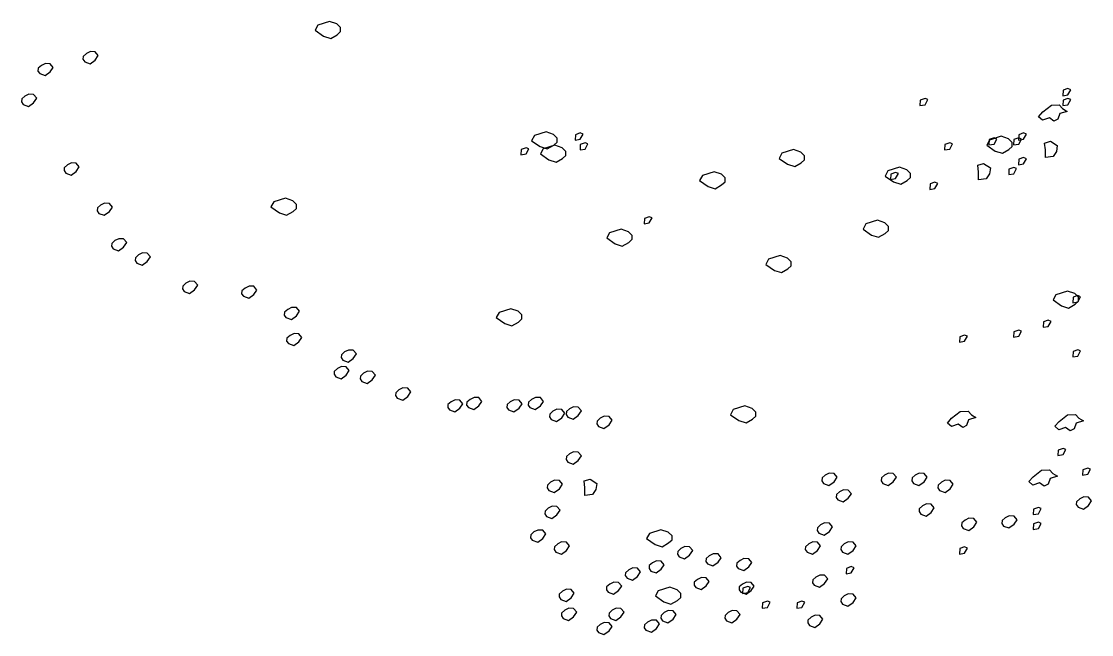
# Model space of a CAD drawing. Header units: millimetres. Extents: x 78 to 127.2, y 151.6 to 179.7.
# Drawn here: x 107.78 to 115.99, y 161.04 to 165.74 of the extents above; entities that cross this region are included whole.
import ezdxf

# ---------------------------------------------------------------- set-up
doc = ezdxf.new("R2010")
doc.units = ezdxf.units.MM
doc.layers.add('arbre', color=250, linetype='Continuous')

# ---------------------------------------------------------------- blocks, each defined once
blk = doc.blocks.new('arbre3')
at = {"layer": 'arbre'}
for points in [[(249.5676, 25.4656), (249.6219, 25.4482), (249.6719, 25.4765), (249.698, 25.5004), (249.698, 25.5308), (249.6697, 25.559), (249.6132, 25.5786), (249.5241, 25.5504), (249.5024, 25.5112)], [(247.734, 25.2693), (247.7753, 25.2541), (247.8145, 25.2823), (247.8384, 25.3171), (247.8145, 25.3453), (247.7775, 25.3475), (247.7471, 25.3323), (247.7232, 25.3106), (247.721, 25.2889)], [(247.3887, 25.1785), (247.43, 25.1633), (247.4691, 25.1915), (247.493, 25.2263), (247.4691, 25.2545), (247.4322, 25.2567), (247.4017, 25.2415), (247.3778, 25.2197), (247.3757, 25.198)], [(255.241, 25.0087), (255.2801, 25.0152), (255.3018, 25.0543), (255.2801, 25.063), (255.2431, 25.05)], [(247.2615, 24.9423), (247.3028, 24.9271), (247.3419, 24.9553), (247.3658, 24.9901), (247.3419, 25.0183), (247.305, 25.0205), (247.2745, 25.0053), (247.2506, 24.9836), (247.2484, 24.9618)], [(254.1444, 24.9331), (254.1836, 24.9396), (254.2053, 24.9787), (254.1836, 24.9874), (254.1466, 24.9744)], [(255.241, 24.9331), (255.2801, 24.9396), (255.3018, 24.9787), (255.2801, 24.9874), (255.2431, 24.9744)], [(255.0872, 24.8841), (255.1524, 24.9363), (255.2132, 24.9384), (255.2393, 24.9102), (255.2741, 24.8885), (255.2176, 24.8711), (255.2024, 24.8276), (255.1719, 24.8124), (255.1372, 24.8385), (255.085, 24.8211), (255.0546, 24.8472)], [(251.2293, 24.6182), (251.2836, 24.6008), (251.3336, 24.629), (251.3597, 24.6529), (251.3597, 24.6834), (251.3314, 24.7116), (251.2749, 24.7311), (251.1858, 24.7029), (251.1641, 24.6638)], [(251.4977, 24.6686), (251.5368, 24.6751), (251.5585, 24.7142), (251.5368, 24.7229), (251.4998, 24.7098)], [(254.9007, 24.6686), (254.9398, 24.6751), (254.9615, 24.7142), (254.9398, 24.7229), (254.9028, 24.7098)], [(251.5355, 24.593), (251.5746, 24.5995), (251.5963, 24.6386), (251.5746, 24.6473), (251.5377, 24.6342)], [(254.3335, 24.593), (254.3726, 24.5995), (254.3944, 24.6386), (254.3726, 24.6473), (254.3357, 24.6342)], [(254.7222, 24.5843), (254.7765, 24.5669), (254.8265, 24.5951), (254.8526, 24.619), (254.8526, 24.6495), (254.8243, 24.6777), (254.7678, 24.6973), (254.6787, 24.669), (254.657, 24.6299)], [(254.6738, 24.6308), (254.7129, 24.6373), (254.7346, 24.6764), (254.7129, 24.6851), (254.676, 24.672)], [(254.8628, 24.6308), (254.902, 24.6373), (254.9237, 24.6764), (254.902, 24.6851), (254.865, 24.672)], [(255.1068, 24.5351), (255.1068, 24.5937), (255.1002, 24.6458), (255.1459, 24.6589), (255.198, 24.6263), (255.1915, 24.5807), (255.1654, 24.5416)], [(251.0817, 24.5552), (251.1209, 24.5617), (251.1426, 24.6008), (251.1209, 24.6095), (251.0839, 24.5964)], [(251.2971, 24.5165), (251.3514, 24.4991), (251.4014, 24.5273), (251.4275, 24.5512), (251.4275, 24.5817), (251.3992, 24.6099), (251.3427, 24.6295), (251.2536, 24.6012), (251.2319, 24.5621)], [(253.1283, 24.4826), (253.1827, 24.4652), (253.2327, 24.4934), (253.2587, 24.5173), (253.2587, 24.5478), (253.2305, 24.576), (253.174, 24.5956), (253.0849, 24.5673), (253.0631, 24.5282)], [(247.5886, 24.4154), (247.6299, 24.4002), (247.6691, 24.4285), (247.693, 24.4632), (247.6691, 24.4915), (247.6321, 24.4936), (247.6017, 24.4784), (247.5778, 24.4567), (247.5756, 24.435)], [(254.5938, 24.3642), (254.5938, 24.4228), (254.5873, 24.4749), (254.6329, 24.4879), (254.6851, 24.4554), (254.6785, 24.4098), (254.6525, 24.3707)], [(254.9007, 24.4796), (254.9398, 24.4861), (254.9615, 24.5252), (254.9398, 24.5339), (254.9028, 24.5209)], [(252.5179, 24.3131), (252.5722, 24.2957), (252.6222, 24.324), (252.6483, 24.3479), (252.6483, 24.3783), (252.6201, 24.4065), (252.5636, 24.4261), (252.4744, 24.3978), (252.4527, 24.3587)], [(253.9422, 24.347), (253.9965, 24.3296), (254.0465, 24.3579), (254.0726, 24.3818), (254.0726, 24.4122), (254.0444, 24.4404), (253.9879, 24.46), (253.8987, 24.4317), (253.877, 24.3926)], [(253.9176, 24.3662), (253.9567, 24.3727), (253.9784, 24.4118), (253.9567, 24.4205), (253.9197, 24.4075)], [(254.825, 24.404), (254.8642, 24.4105), (254.8859, 24.4496), (254.8642, 24.4583), (254.8272, 24.4453)], [(254.2201, 24.2906), (254.2592, 24.2971), (254.2809, 24.3362), (254.2592, 24.3449), (254.2222, 24.3319)], [(247.8431, 24.1066), (247.8844, 24.0914), (247.9235, 24.1196), (247.9474, 24.1544), (247.9235, 24.1826), (247.8866, 24.1848), (247.8561, 24.1696), (247.8322, 24.1479), (247.83, 24.1261)], [(249.2285, 24.1097), (249.2828, 24.0923), (249.3328, 24.1206), (249.3589, 24.1445), (249.3589, 24.1749), (249.3306, 24.2031), (249.2741, 24.2227), (249.185, 24.1944), (249.1633, 24.1553)], [(252.027, 24.026), (252.0661, 24.0325), (252.0879, 24.0717), (252.0661, 24.0803), (252.0292, 24.0673)], [(251.8058, 23.8724), (251.8601, 23.855), (251.9101, 23.8833), (251.9362, 23.9072), (251.9362, 23.9376), (251.9079, 23.9658), (251.8514, 23.9854), (251.7623, 23.9571), (251.7406, 23.918)], [(253.7727, 23.9402), (253.827, 23.9228), (253.877, 23.9511), (253.9031, 23.975), (253.9031, 24.0054), (253.8748, 24.0336), (253.8183, 24.0532), (253.7292, 24.0249), (253.7074, 23.9858)], [(247.9521, 23.8341), (247.9934, 23.8189), (248.0326, 23.8471), (248.0565, 23.8819), (248.0326, 23.9101), (247.9956, 23.9123), (247.9652, 23.8971), (247.9413, 23.8753), (247.9391, 23.8536)], [(248.1339, 23.7251), (248.1752, 23.7099), (248.2143, 23.7381), (248.2382, 23.7729), (248.2143, 23.8011), (248.1774, 23.8033), (248.1469, 23.7881), (248.123, 23.7663), (248.1208, 23.7446)], [(253.0266, 23.669), (253.0809, 23.6516), (253.1309, 23.6799), (253.157, 23.7038), (253.157, 23.7342), (253.1287, 23.7625), (253.0722, 23.782), (252.9831, 23.7538), (252.9614, 23.7147)], [(248.4974, 23.5071), (248.5387, 23.4918), (248.5778, 23.5201), (248.6017, 23.5549), (248.5778, 23.5831), (248.5409, 23.5853), (248.5104, 23.5701), (248.4865, 23.5483), (248.4843, 23.5266)], [(248.9518, 23.4707), (248.9931, 23.4555), (249.0322, 23.4838), (249.0561, 23.5185), (249.0322, 23.5468), (248.9952, 23.5489), (248.9648, 23.5337), (248.9409, 23.512), (248.9387, 23.4903)], [(255.2309, 23.3978), (255.2852, 23.3805), (255.3352, 23.4087), (255.3613, 23.4326), (255.3613, 23.463), (255.333, 23.4913), (255.2765, 23.5108), (255.1874, 23.4826), (255.1657, 23.4435)], [(255.3166, 23.4213), (255.3557, 23.4278), (255.3774, 23.4669), (255.3557, 23.4756), (255.3188, 23.4626)], [(249.2789, 23.3072), (249.3202, 23.292), (249.3593, 23.3202), (249.3832, 23.355), (249.3593, 23.3833), (249.3224, 23.3854), (249.2919, 23.3702), (249.268, 23.3485), (249.2659, 23.3268)], [(250.958, 23.2623), (251.0123, 23.2449), (251.0623, 23.2731), (251.0884, 23.297), (251.0884, 23.3274), (251.0601, 23.3557), (251.0036, 23.3752), (250.9145, 23.347), (250.8928, 23.3079)], [(255.0897, 23.2323), (255.1288, 23.2388), (255.1506, 23.278), (255.1288, 23.2866), (255.0919, 23.2736)], [(249.2971, 23.1074), (249.3384, 23.0922), (249.3775, 23.1204), (249.4014, 23.1552), (249.3775, 23.1834), (249.3406, 23.1856), (249.3101, 23.1704), (249.2862, 23.1486), (249.284, 23.1269)], [(254.4469, 23.1189), (254.486, 23.1255), (254.5078, 23.1646), (254.486, 23.1733), (254.4491, 23.1602)], [(254.8628, 23.1567), (254.902, 23.1633), (254.9237, 23.2024), (254.902, 23.2111), (254.865, 23.198)], [(249.7151, 22.9802), (249.7564, 22.965), (249.7955, 22.9932), (249.8194, 23.028), (249.7955, 23.0562), (249.7586, 23.0584), (249.7281, 23.0432), (249.7042, 23.0215), (249.7021, 22.9997)], [(255.3166, 23.0056), (255.3557, 23.0121), (255.3774, 23.0512), (255.3557, 23.0599), (255.3188, 23.0468)], [(249.6606, 22.853), (249.7019, 22.8378), (249.741, 22.8661), (249.7649, 22.9008), (249.741, 22.9291), (249.7041, 22.9312), (249.6736, 22.916), (249.6497, 22.8943), (249.6475, 22.8726)], [(249.8605, 22.8167), (249.9018, 22.8015), (249.9409, 22.8297), (249.9648, 22.8645), (249.9409, 22.8927), (249.904, 22.8949), (249.8735, 22.8797), (249.8496, 22.858), (249.8475, 22.8362)], [(250.1331, 22.6895), (250.1744, 22.6743), (250.2136, 22.7026), (250.2375, 22.7373), (250.2136, 22.7656), (250.1766, 22.7677), (250.1462, 22.7525), (250.1223, 22.7308), (250.1201, 22.7091)], [(250.533, 22.5987), (250.5743, 22.5835), (250.6134, 22.6117), (250.6373, 22.6465), (250.6134, 22.6747), (250.5765, 22.6769), (250.546, 22.6617), (250.5221, 22.64), (250.5199, 22.6182)], [(250.6784, 22.6168), (250.7197, 22.6016), (250.7588, 22.6299), (250.7827, 22.6646), (250.7588, 22.6929), (250.7219, 22.6951), (250.6914, 22.6799), (250.6675, 22.6581), (250.6653, 22.6364)], [(250.9874, 22.5987), (251.0287, 22.5835), (251.0678, 22.6117), (251.0917, 22.6465), (251.0678, 22.6747), (251.0308, 22.6769), (251.0004, 22.6617), (250.9765, 22.64), (250.9743, 22.6182)], [(251.1509, 22.6168), (251.1922, 22.6016), (251.2314, 22.6299), (251.2553, 22.6646), (251.2314, 22.6929), (251.1944, 22.6951), (251.164, 22.6799), (251.1401, 22.6581), (251.1379, 22.6364)], [(251.3145, 22.526), (251.3558, 22.5108), (251.3949, 22.539), (251.4188, 22.5738), (251.3949, 22.602), (251.358, 22.6042), (251.3275, 22.589), (251.3036, 22.5673), (251.3015, 22.5456)], [(251.4417, 22.5442), (251.483, 22.529), (251.5222, 22.5572), (251.5461, 22.592), (251.5222, 22.6202), (251.4852, 22.6224), (251.4548, 22.6072), (251.4309, 22.5855), (251.4287, 22.5637)], [(252.7553, 22.5165), (252.8096, 22.4991), (252.8596, 22.5274), (252.8857, 22.5513), (252.8857, 22.5817), (252.8575, 22.6099), (252.8009, 22.6295), (252.7118, 22.6012), (252.6901, 22.5621)], [(254.3872, 22.5353), (254.4524, 22.5874), (254.5133, 22.5896), (254.5394, 22.5613), (254.5742, 22.5396), (254.5176, 22.5222), (254.5024, 22.4788), (254.472, 22.4636), (254.4372, 22.4896), (254.3851, 22.4723), (254.3546, 22.4983)], [(251.678, 22.4715), (251.7193, 22.4563), (251.7584, 22.4845), (251.7823, 22.5193), (251.7584, 22.5475), (251.7215, 22.5497), (251.691, 22.5345), (251.6671, 22.5128), (251.665, 22.4911)], [(255.2122, 22.5103), (255.2774, 22.5624), (255.3382, 22.5646), (255.3643, 22.5364), (255.3991, 22.5146), (255.3426, 22.4972), (255.3274, 22.4538), (255.2969, 22.4386), (255.2622, 22.4647), (255.21, 22.4473), (255.1796, 22.4733)], [(251.4417, 22.199), (251.483, 22.1838), (251.5222, 22.212), (251.5461, 22.2468), (251.5222, 22.275), (251.4852, 22.2772), (251.4548, 22.262), (251.4309, 22.2403), (251.4287, 22.2185)], [(255.2031, 22.2496), (255.2423, 22.2562), (255.264, 22.2953), (255.2423, 22.304), (255.2053, 22.2909)], [(253.4046, 22.0355), (253.4459, 22.0203), (253.4851, 22.0485), (253.509, 22.0833), (253.4851, 22.1115), (253.4481, 22.1137), (253.4177, 22.0985), (253.3938, 22.0768), (253.3916, 22.055)], [(253.859, 22.0355), (253.9003, 22.0203), (253.9394, 22.0485), (253.9633, 22.0833), (253.9394, 22.1115), (253.9025, 22.1137), (253.8721, 22.0985), (253.8481, 22.0768), (253.846, 22.055)], [(254.0953, 22.0355), (254.1366, 22.0203), (254.1757, 22.0485), (254.1996, 22.0833), (254.1757, 22.1115), (254.1388, 22.1137), (254.1083, 22.0985), (254.0844, 22.0768), (254.0822, 22.055)], [(255.0122, 22.0855), (255.0774, 22.1376), (255.1382, 22.1398), (255.1643, 22.1116), (255.1991, 22.0898), (255.1426, 22.0725), (255.1274, 22.029), (255.0969, 22.0138), (255.0622, 22.0399), (255.01, 22.0225), (254.9796, 22.0486)], [(255.3922, 22.0985), (255.4313, 22.105), (255.4531, 22.1441), (255.4313, 22.1528), (255.3944, 22.1397)], [(251.2963, 21.981), (251.3376, 21.9658), (251.3768, 21.994), (251.4007, 22.0288), (251.3768, 22.057), (251.3398, 22.0592), (251.3094, 22.044), (251.2855, 22.0223), (251.2833, 22.0005)], [(251.5731, 21.9429), (251.5731, 22.0015), (251.5666, 22.0537), (251.6122, 22.0667), (251.6644, 22.0341), (251.6578, 21.9885), (251.6318, 21.9494)], [(254.2952, 21.981), (254.3365, 21.9658), (254.3756, 21.994), (254.3995, 22.0288), (254.3756, 22.057), (254.3387, 22.0592), (254.3083, 22.044), (254.2843, 22.0223), (254.2822, 22.0005)], [(253.5137, 21.9083), (253.555, 21.8931), (253.5941, 21.9213), (253.618, 21.9561), (253.5941, 21.9844), (253.5572, 21.9865), (253.5267, 21.9713), (253.5028, 21.9496), (253.5006, 21.9279)], [(255.357, 21.8538), (255.3983, 21.8386), (255.4374, 21.8668), (255.4613, 21.9016), (255.4374, 21.9298), (255.4005, 21.932), (255.37, 21.9168), (255.3461, 21.8951), (255.344, 21.8734)], [(251.2782, 21.7811), (251.3195, 21.7659), (251.3586, 21.7942), (251.3825, 21.8289), (251.3586, 21.8572), (251.3216, 21.8594), (251.2912, 21.8441), (251.2673, 21.8224), (251.2651, 21.8007)], [(254.1498, 21.7993), (254.1911, 21.7841), (254.2302, 21.8123), (254.2541, 21.8471), (254.2302, 21.8753), (254.1933, 21.8775), (254.1629, 21.8623), (254.1389, 21.8406), (254.1368, 21.8189)], [(255.0141, 21.7961), (255.0532, 21.8026), (255.0749, 21.8417), (255.0532, 21.8504), (255.0163, 21.8374)], [(254.477, 21.6903), (254.5183, 21.6751), (254.5574, 21.7033), (254.5813, 21.7381), (254.5574, 21.7663), (254.5204, 21.7685), (254.49, 21.7533), (254.4661, 21.7316), (254.4639, 21.7099)], [(254.7859, 21.7085), (254.8272, 21.6933), (254.8664, 21.7215), (254.8903, 21.7563), (254.8664, 21.7845), (254.8294, 21.7867), (254.799, 21.7715), (254.7751, 21.7497), (254.7729, 21.728)], [(253.3683, 21.654), (253.4096, 21.6388), (253.4487, 21.667), (253.4726, 21.7018), (253.4487, 21.73), (253.4118, 21.7322), (253.3813, 21.717), (253.3574, 21.6952), (253.3552, 21.6735)], [(255.0141, 21.6827), (255.0532, 21.6892), (255.0749, 21.7283), (255.0532, 21.737), (255.0163, 21.724)], [(251.1691, 21.5995), (251.2104, 21.5843), (251.2495, 21.6125), (251.2734, 21.6473), (251.2495, 21.6755), (251.2126, 21.6777), (251.1821, 21.6625), (251.1582, 21.6407), (251.1561, 21.619)], [(252.111, 21.5674), (252.1653, 21.55), (252.2153, 21.5782), (252.2414, 21.6021), (252.2414, 21.6325), (252.2131, 21.6608), (252.1566, 21.6803), (252.0675, 21.6521), (252.0458, 21.613)], [(251.3509, 21.5086), (251.3922, 21.4934), (251.4313, 21.5217), (251.4552, 21.5564), (251.4313, 21.5847), (251.3943, 21.5868), (251.3639, 21.5716), (251.34, 21.5499), (251.3378, 21.5282)], [(252.296, 21.4723), (252.3373, 21.4571), (252.3764, 21.4853), (252.4003, 21.5201), (252.3764, 21.5483), (252.3394, 21.5505), (252.309, 21.5353), (252.2851, 21.5136), (252.2829, 21.4918)], [(253.2774, 21.5086), (253.3187, 21.4934), (253.3578, 21.5217), (253.3817, 21.5564), (253.3578, 21.5847), (253.3209, 21.5868), (253.2905, 21.5716), (253.2665, 21.5499), (253.2644, 21.5282)], [(253.55, 21.5086), (253.5913, 21.4934), (253.6305, 21.5217), (253.6544, 21.5564), (253.6305, 21.5847), (253.5935, 21.5868), (253.5631, 21.5716), (253.5392, 21.5499), (253.537, 21.5282)], [(254.4469, 21.4937), (254.486, 21.5003), (254.5078, 21.5394), (254.486, 21.5481), (254.4491, 21.535)], [(252.0779, 21.3633), (252.1192, 21.3481), (252.1583, 21.3763), (252.1822, 21.4111), (252.1583, 21.4393), (252.1213, 21.4415), (252.0909, 21.4263), (252.067, 21.4046), (252.0648, 21.3828)], [(252.5141, 21.4178), (252.5554, 21.4026), (252.5945, 21.4308), (252.6184, 21.4656), (252.5945, 21.4938), (252.5575, 21.496), (252.5271, 21.4808), (252.5032, 21.4591), (252.501, 21.4373)], [(252.7503, 21.3815), (252.7916, 21.3662), (252.8308, 21.3945), (252.8547, 21.4292), (252.8308, 21.4575), (252.7938, 21.4597), (252.7634, 21.4445), (252.7395, 21.4227), (252.7373, 21.401)], [(251.8961, 21.3088), (251.9374, 21.2936), (251.9765, 21.3218), (252.0004, 21.3566), (251.9765, 21.3848), (251.9396, 21.387), (251.9091, 21.3718), (251.8852, 21.3501), (251.8831, 21.3283)], [(253.5773, 21.3426), (253.6164, 21.3491), (253.6381, 21.3882), (253.6164, 21.3969), (253.5794, 21.3838)], [(251.7507, 21.1998), (251.792, 21.1846), (251.8311, 21.2128), (251.855, 21.2476), (251.8311, 21.2758), (251.7942, 21.278), (251.7637, 21.2628), (251.7398, 21.2411), (251.7377, 21.2193)], [(252.4232, 21.2361), (252.4645, 21.2209), (252.5036, 21.2491), (252.5275, 21.2839), (252.5036, 21.3122), (252.4667, 21.3143), (252.4362, 21.2991), (252.4123, 21.2774), (252.4101, 21.2557)], [(252.7685, 21.1998), (252.8098, 21.1846), (252.8489, 21.2128), (252.8728, 21.2476), (252.8489, 21.2758), (252.812, 21.278), (252.7816, 21.2628), (252.7576, 21.2411), (252.7555, 21.2193)], [(253.3319, 21.2543), (253.3732, 21.2391), (253.4124, 21.2673), (253.4363, 21.3021), (253.4124, 21.3303), (253.3754, 21.3325), (253.345, 21.3173), (253.3211, 21.2956), (253.3189, 21.2738)], [(251.3872, 21.1453), (251.4285, 21.1301), (251.4676, 21.1583), (251.4915, 21.1931), (251.4676, 21.2213), (251.4307, 21.2235), (251.4002, 21.2083), (251.3763, 21.1866), (251.3742, 21.1648)], [(252.1788, 21.1267), (252.2331, 21.1093), (252.2831, 21.1375), (252.3092, 21.1614), (252.3092, 21.1919), (252.2809, 21.2201), (252.2244, 21.2397), (252.1353, 21.2114), (252.1136, 21.1723)], [(252.7832, 21.1914), (252.8224, 21.1979), (252.8441, 21.237), (252.8224, 21.2457), (252.7854, 21.2327)], [(252.9345, 21.078), (252.9736, 21.0845), (252.9953, 21.1236), (252.9736, 21.1323), (252.9367, 21.1193)], [(253.1992, 21.078), (253.2383, 21.0845), (253.26, 21.1236), (253.2383, 21.1323), (253.2013, 21.1193)], [(253.55, 21.1089), (253.5913, 21.0937), (253.6305, 21.122), (253.6544, 21.1567), (253.6305, 21.185), (253.5935, 21.1872), (253.5631, 21.1719), (253.5392, 21.1502), (253.537, 21.1285)], [(251.4054, 20.9999), (251.4467, 20.9847), (251.4858, 21.013), (251.5097, 21.0477), (251.4858, 21.076), (251.4489, 21.0781), (251.4184, 21.0629), (251.3945, 21.0412), (251.3923, 21.0195)], [(251.7689, 20.9999), (251.8102, 20.9847), (251.8493, 21.013), (251.8732, 21.0477), (251.8493, 21.076), (251.8124, 21.0781), (251.7819, 21.0629), (251.758, 21.0412), (251.7558, 21.0195)], [(252.1687, 20.9818), (252.21, 20.9666), (252.2492, 20.9948), (252.2731, 21.0296), (252.2492, 21.0578), (252.2122, 21.06), (252.1818, 21.0448), (252.1579, 21.023), (252.1557, 21.0013)], [(252.6595, 20.9818), (252.7008, 20.9666), (252.7399, 20.9948), (252.7638, 21.0296), (252.7399, 21.0578), (252.7029, 21.06), (252.6725, 21.0448), (252.6486, 21.023), (252.6464, 21.0013)], [(251.678, 20.8909), (251.7193, 20.8757), (251.7584, 20.904), (251.7823, 20.9387), (251.7584, 20.967), (251.7215, 20.9691), (251.691, 20.9539), (251.6671, 20.9322), (251.665, 20.9105)], [(252.0415, 20.9091), (252.0828, 20.8939), (252.1219, 20.9221), (252.1458, 20.9569), (252.1219, 20.9851), (252.085, 20.9873), (252.0545, 20.9721), (252.0306, 20.9504), (252.0285, 20.9286)], [(253.2956, 20.9454), (253.3369, 20.9302), (253.376, 20.9585), (253.3999, 20.9932), (253.376, 21.0215), (253.3391, 21.0236), (253.3086, 21.0084), (253.2847, 20.9867), (253.2825, 20.965)]]:
    blk.add_lwpolyline(points, close=True, dxfattribs=at)

msp = doc.modelspace()

# ---------------------------------------------------------------- block references
at = {"layer": 'arbre'}
msp.add_blockref('arbre3', (-139.467, 140.1621), dxfattribs=at)

doc.saveas('drawing.dxf')
